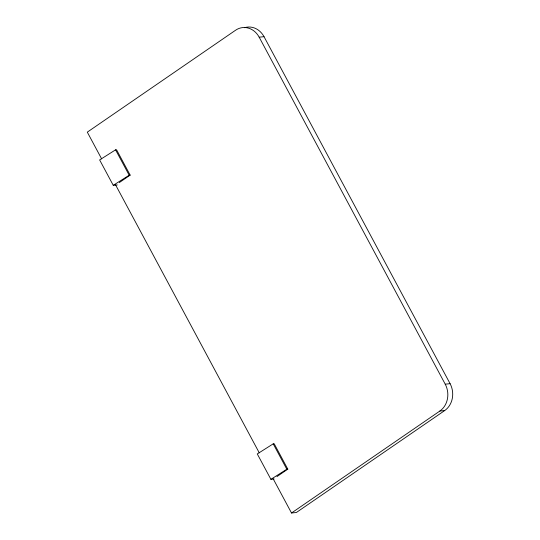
<?xml version="1.0" encoding="UTF-8"?>
<svg xmlns="http://www.w3.org/2000/svg" width="540" height="540" viewBox="0 0 540 540"><rect width="100%" height="100%" fill="white"/><g stroke="black" fill="none" stroke-linecap="round" stroke-linejoin="round"><path stroke-width="0.81" d="M119.3 182.588L130.154 175.129L116.539 149.735L115.567 149.837L99.637 159.935L113.252 185.321L117.308 184.91M276.946 476.597L287.8 469.139L274.185 443.745L273.213 443.846L257.283 453.938L270.898 479.331L274.138 479M273.206 478.852L291.519 513L439.837 411.055L444.704 410.555A19.656 17.051 84.1 0 0 450.097 383.683L264.033 36.686A19.656 17.051 84.1 0 0 244.546 27.709M444.704 410.555L296.379 512.5L291.519 513M113.252 185.321L129.181 175.23L130.154 175.129M270.898 479.331L286.828 469.233L287.8 469.139M101.635 158.875L87.305 132.145L235.622 30.206A19.656 17.051 84.1 0 1 259.173 37.186L264.033 36.686M259.173 37.186L445.23 384.183L450.097 383.683M115.567 149.837L129.181 175.23M273.213 443.846L286.828 469.233M115.567 184.856L259.274 452.864M445.23 384.183A19.656 17.051 84.1 0 1 439.837 411.055"/></g></svg>
